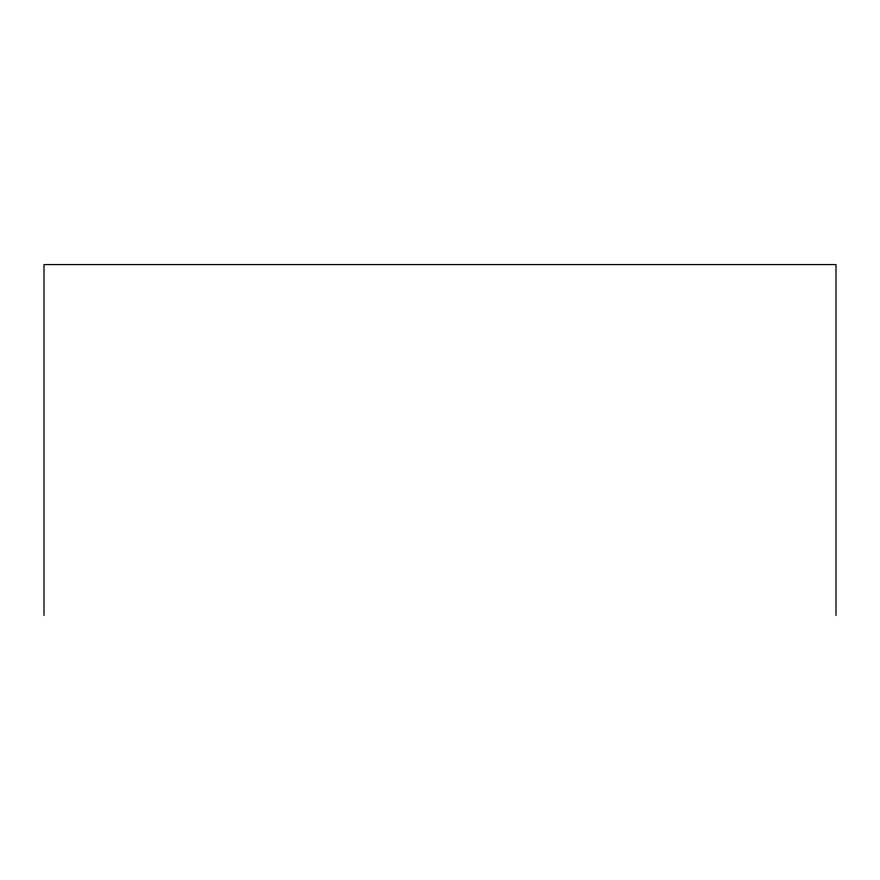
<?xml version="1.0" encoding="UTF-8"?>
<svg xmlns="http://www.w3.org/2000/svg" width="880" height="880" viewBox="0 0 880 880"><rect width="100%" height="100%" fill="white"/><g stroke="black" fill="none" stroke-linecap="round" stroke-linejoin="round"><path stroke-width="1.32" d="M836 615.439L836 264.561L44 264.561L44 615.439"/></g></svg>
